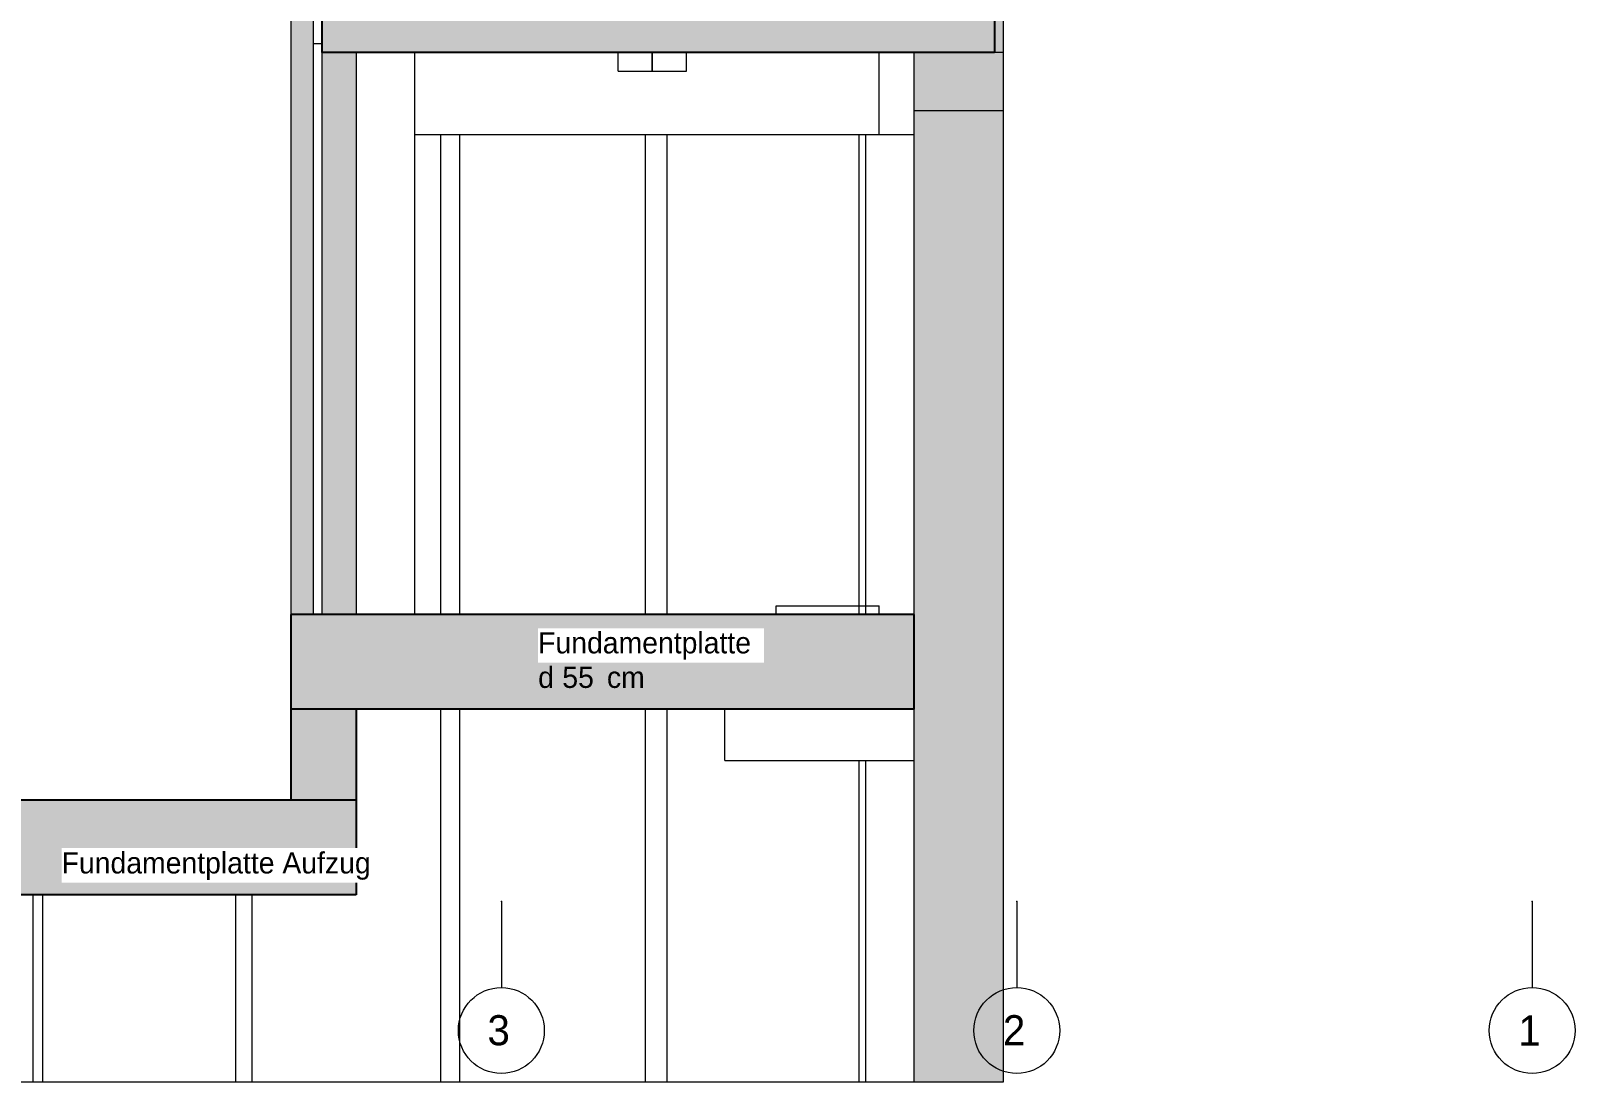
# Model space of a CAD drawing. Header units: metres. Extents: x -35.8 to 4.8, y -7.2 to 21.5.
# Drawn here: x -5.74 to 3.25, y -6.55 to -0.44 of the extents above; entities that cross this region are included whole.
import ezdxf

# ---------------------------------------------------------------- set-up
doc = ezdxf.new("R2010")
doc.units = ezdxf.units.M
doc.header["$MEASUREMENT"] = 0
doc.set_wipeout_variables(frame=1)
doc.linetypes.add('Raster', pattern=[0.004, 0.002, -0.001, 0, -0.001])
doc.linetypes.add('Wipeout_Contour', pattern=[1, 0, -1])
for name, color, linetype in [('A_Schnitt A Lift RB_1_000 Achsraster', 7, 'Continuous'), ('A_Schnitt A Lift RB_1_110 Wand Aussen', 7, 'Continuous'), ('A_Schnitt A Lift RB_1_111 Wand Aussen - Bohrpfahlwand 80', 7, 'Continuous'), ('A_Schnitt A Lift RB_1_120 Wand Innen tragend', 7, 'Continuous'), ('A_Schnitt A Lift RB_1_210 Decke', 7, 'Continuous'), ('A_Schnitt A Lift RB_1_211 Decke - Bohrpfahl Rost', 7, 'Continuous'), ('A_Schnitt A Lift RB_1_260 Fundament', 7, 'Continuous'), ('A_Schnitt A Lift RB_1_270 Deckendurchbruchsymbol', 7, 'Continuous'), ('A_Schnitt A Lift RB_1_430 Aufzug', 7, 'Continuous'), ('A_Schnitt A Lift RB_1_955-1 Polierplan Beschriftung - STB Decke', 7, 'Continuous')]:
    doc.layers.add(name, color=color, linetype=linetype)
doc.styles.add('ERSTELLTER_STIL_1', font='')
doc.styles.get('ERSTELLTER_STIL_1').set_extended_font_data('Eurostile')

msp = doc.modelspace()

# ---------------------------------------------------------------- hatches: boundary and pattern name
at = {"layer": 'A_Schnitt A Lift RB_1_111 Wand Aussen - Bohrpfahlwand 80', "linetype": 'Continuous', "lineweight": 0, "true_color": 0x000000}
for points in [[(-0.13, -0.56), (-0.08, -0.56), (-0.08, -0.31), (-0.6, -0.31), (-0.6, -0.36), (-0.13, -0.36)], [(-0.6, -0.9), (-0.6, -6.55), (-0.08, -6.55), (-0.08, -0.9)]]:
    msp.add_hatch(color=18, dxfattribs=at).paths.add_polyline_path(points)
at = {"layer": 'A_Schnitt A Lift RB_1_120 Wand Innen tragend', "linetype": 'Continuous', "lineweight": 0, "true_color": 0x000000}
for points in [[(-4.045, -3.83), (-3.845, -3.83), (-3.845, -0.56), (-4.045, -0.56)], [(-4.225, -4.91), (-3.845, -4.91), (-3.845, -4.38), (-4.225, -4.38)]]:
    msp.add_hatch(color=18, dxfattribs=at).paths.add_polyline_path(points)
at = {"layer": 'A_Schnitt A Lift RB_1_210 Decke', "linetype": 'Continuous', "lineweight": 0, "true_color": 0x000000}
msp.add_hatch(color=18, dxfattribs=at).paths.add_polyline_path([(-4.045, -0.36), (-4.045, -0.56), (-0.13, -0.56), (-0.13, -0.36)])
at = {"layer": 'A_Schnitt A Lift RB_1_211 Decke - Bohrpfahl Rost', "linetype": 'Continuous', "lineweight": 0, "true_color": 0x000000}
msp.add_hatch(color=18, dxfattribs=at).paths.add_polyline_path([(-0.08, -0.9), (-0.08, -0.56), (-0.6, -0.56), (-0.6, -0.9)])
at = {"layer": 'A_Schnitt A Lift RB_1_260 Fundament', "linetype": 'Continuous', "lineweight": 0, "true_color": 0x000000}
for points in [[(-4.225, -3.83), (-4.225, -4.38), (-0.6, -4.38), (-0.6, -3.83)], [(-3.845, -5.46), (-3.845, -4.91), (-6.225, -4.91), (-6.225, -5.46)]]:
    msp.add_hatch(color=18, dxfattribs=at).paths.add_polyline_path(points)
at = {"layer": 'A_Schnitt A Lift RB_1_430 Aufzug', "linetype": 'Continuous', "lineweight": 0, "true_color": 0x000000}
msp.add_hatch(color=18, dxfattribs=at).paths.add_polyline_path([(-4.225, -3.83), (-4.095, -3.83), (-4.095, 18.27), (-4.225, 18.27)])

# ---------------------------------------------------------------- linework, layer by layer
at = {"layer": 'A_Schnitt A Lift RB_1_000 Achsraster', "color": 5, "linetype": 'Raster', "lineweight": 0, "ltscale": 1000}
for p, q in [((-3, -5.5), (-3, -6)), ((0, -5.5), (0, -6)), ((3, -5.5), (3, -6))]:
    msp.add_line(p, q, dxfattribs=at)
at = {"layer": 'A_Schnitt A Lift RB_1_000 Achsraster', "color": 5, "linetype": 'Continuous', "lineweight": 0, "ltscale": 1000}
for centre in [(-3, -6.25), (0, -6.25), (3, -6.25)]:
    msp.add_circle(centre, 0.25, dxfattribs=at)
at = {"layer": 'A_Schnitt A Lift RB_1_000 Achsraster', "color": 5, "linetype": 'Raster', "lineweight": 0, "ltscale": 1000}
for p in [(-3, -5.5), (-3, -5.5), (0, -5.5), (0, -5.5), (3, -5.5), (3, -5.5)]:
    msp.add_point(p, dxfattribs=at)
at = {"layer": 'A_Schnitt A Lift RB_1_110 Wand Aussen', "color": 7, "linetype": 'Continuous', "lineweight": 18, "ltscale": 1000}
for q in [(-0.8, -0.56), (-3.505, -1.04)]:
    msp.add_line((-0.8, -1.04), q, dxfattribs=at)
at = {"layer": 'A_Schnitt A Lift RB_1_111 Wand Aussen - Bohrpfahlwand 80', "color": 7, "linetype": 'Continuous', "lineweight": 13, "ltscale": 1000}
for p, q in [((-0.08, -0.31), (-0.08, -0.56)), ((-0.08, -0.9), (-0.08, -6.55)), ((-0.08, -6.55), (-0.6, -6.55))]:
    msp.add_line(p, q, dxfattribs=at)
at = {"layer": 'A_Schnitt A Lift RB_1_111 Wand Aussen - Bohrpfahlwand 80', "color": 7, "linetype": 'Continuous', "lineweight": 18, "ltscale": 1000}
for p, q in [((-0.6, -0.9), (-0.6, -3.83)), ((-3.3544, -1.04), (-3.3544, -3.83)), ((-3.2443, -1.04), (-3.2443, -3.83)), ((-2.1621, -1.04), (-2.1621, -3.83)), ((-2.0364, -1.04), (-2.0364, -3.83)), ((-0.919, -1.04), (-0.919, -3.83)), ((-0.8797, -1.04), (-0.8797, -3.83)), ((-0.6, -1.04), (-0.8, -1.04)), ((-3.3544, -4.38), (-3.3544, -6.55)), ((-3.2443, -4.38), (-3.2443, -6.55)), ((-2.1621, -4.38), (-2.1621, -6.55)), ((-2.0364, -4.38), (-2.0364, -6.55)), ((-0.6, -4.38), (-0.6, -6.55)), ((-0.919, -4.68), (-0.919, -6.55)), ((-0.8797, -4.68), (-0.8797, -6.55)), ((-5.7266, -5.46), (-5.7266, -6.55)), ((-5.6713, -5.46), (-5.6713, -6.55)), ((-4.5467, -5.46), (-4.5467, -6.55)), ((-4.4522, -5.46), (-4.4522, -6.55)), ((-5.7266, -6.55), (-6.8963, -6.55)), ((-5.7001, -6.55), (-5.7266, -6.55)), ((-5.6713, -6.55), (-5.7001, -6.55)), ((-4.5467, -6.55), (-5.6713, -6.55)), ((-4.5453, -6.55), (-4.5467, -6.55)), ((-4.5001, -6.55), (-4.5453, -6.55)), ((-4.455, -6.55), (-4.5001, -6.55)), ((-4.4522, -6.55), (-4.455, -6.55)), ((-3.3544, -6.55), (-4.4522, -6.55)), ((-3.3453, -6.55), (-3.3544, -6.55)), ((-3.3001, -6.55), (-3.3453, -6.55)), ((-3.255, -6.55), (-3.3001, -6.55)), ((-3.2443, -6.55), (-3.255, -6.55)), ((-2.1621, -6.55), (-3.2443, -6.55)), ((-2.1453, -6.55), (-2.1621, -6.55)), ((-2.1001, -6.55), (-2.1453, -6.55)), ((-2.055, -6.55), (-2.1001, -6.55)), ((-2.0364, -6.55), (-2.055, -6.55)), ((-0.919, -6.55), (-2.0364, -6.55)), ((-0.9002, -6.55), (-0.919, -6.55)), ((-0.8797, -6.55), (-0.9002, -6.55)), ((-0.6, -6.55), (-0.8797, -6.55))]:
    msp.add_line(p, q, dxfattribs=at)
at = {"layer": 'A_Schnitt A Lift RB_1_120 Wand Innen tragend', "color": 7, "linetype": 'Continuous', "lineweight": 18, "ltscale": 1000}
for p, q in [((-4.045, -0.56), (-4.045, -3.83)), ((-3.845, -0.56), (-3.845, -3.83)), ((-3.505, -0.56), (-3.505, -3.83))]:
    msp.add_line(p, q, dxfattribs=at)
at = {"layer": 'A_Schnitt A Lift RB_1_120 Wand Innen tragend', "color": 7, "linetype": 'Continuous', "lineweight": 25, "ltscale": 1000}
for p, q in [((-4.225, -4.38), (-4.225, -4.91)), ((-3.845, -4.38), (-3.845, -4.91))]:
    msp.add_line(p, q, dxfattribs=at)
at = {"layer": 'A_Schnitt A Lift RB_1_210 Decke', "color": 7, "linetype": 'Continuous', "lineweight": 25, "ltscale": 1000}
for p, q in [((-4.045, -0.36), (-4.045, -0.56)), ((-0.13, -0.36), (-0.13, -0.56)), ((-3.845, -0.56), (-4.045, -0.56)), ((-0.6, -0.56), (-3.845, -0.56)), ((-0.13, -0.56), (-0.6, -0.56))]:
    msp.add_line(p, q, dxfattribs=at)
at = {"layer": 'A_Schnitt A Lift RB_1_211 Decke - Bohrpfahl Rost', "color": 7, "linetype": 'Continuous', "lineweight": 18, "ltscale": 1000}
for p, q in [((-0.6, -0.56), (-0.6, -0.9)), ((-0.08, -0.56), (-0.13, -0.56)), ((-0.08, -0.56), (-0.08, -0.9)), ((-0.08, -0.9), (-0.6, -0.9))]:
    msp.add_line(p, q, dxfattribs=at)
at = {"layer": 'A_Schnitt A Lift RB_1_260 Fundament', "color": 7, "linetype": 'Continuous', "lineweight": 25, "ltscale": 1000}
for p, q in [((-4.225, -3.83), (-4.225, -4.38)), ((-4.095, -3.83), (-4.225, -3.83)), ((-4.045, -3.83), (-4.095, -3.83)), ((-3.845, -3.83), (-4.045, -3.83)), ((-0.6, -3.83), (-3.845, -3.83)), ((-0.6, -3.83), (-0.6, -4.38)), ((-3.845, -4.38), (-4.225, -4.38)), ((-0.6, -4.38), (-3.845, -4.38)), ((-4.225, -4.91), (-5.905, -4.91)), ((-3.845, -4.91), (-4.225, -4.91)), ((-3.845, -4.91), (-3.845, -5.46)), ((-3.845, -5.46), (-6.225, -5.46))]:
    msp.add_line(p, q, dxfattribs=at)
at = {"layer": 'A_Schnitt A Lift RB_1_260 Fundament', "color": 7, "linetype": 'Continuous', "lineweight": 18, "ltscale": 1000}
for p, q in [((-3.705, -4.3819), (-3.845, -4.3847)), ((-3.705, -4.38), (-3.705, -4.3819))]:
    msp.add_line(p, q, dxfattribs=at)
at = {"layer": 'A_Schnitt A Lift RB_1_260 Fundament', "color": 7, "linetype": 'Continuous', "lineweight": 13, "ltscale": 1000}
for q in [(-1.7, -4.38), (-0.6, -4.68)]:
    msp.add_line((-1.7, -4.68), q, dxfattribs=at)
at = {"layer": 'A_Schnitt A Lift RB_1_270 Deckendurchbruchsymbol', "color": 7, "linetype": 'Continuous', "lineweight": 13, "ltscale": 1000}
for p, q in [((-4.045, -0.51), (-4.095, -0.51)), ((-2.32, -0.67), (-2.32, -0.56)), ((-2.1225, -0.67), (-2.1225, -0.56)), ((-2.12, -0.67), (-2.12, -0.56)), ((-1.9225, -0.67), (-1.9225, -0.56)), ((-2.32, -0.67), (-2.1225, -0.67)), ((-2.1225, -0.67), (-1.9225, -0.67)), ((-1.4, -3.78), (-0.8, -3.78)), ((-1.4, -3.83), (-1.4, -3.78)), ((-0.8, -3.83), (-0.8, -3.78))]:
    msp.add_line(p, q, dxfattribs=at)
at = {"layer": 'A_Schnitt A Lift RB_1_430 Aufzug', "color": 7, "linetype": 'Continuous', "lineweight": 18, "ltscale": 1000}
for p, q in [((-4.225, 18.27), (-4.225, -3.83)), ((-4.095, 18.27), (-4.095, -3.83))]:
    msp.add_line(p, q, dxfattribs=at)

# ---------------------------------------------------------------- texts
at = {"layer": 'A_Schnitt A Lift RB_1_000 Achsraster', "color": 5, "linetype": 'Continuous', "lineweight": 0, "char_height": 0.175, "attachment_point": 1, "style": 'ERSTELLTER_STIL_1'}
for s, insert in [('\\A1;{\\pql;\\pt0;\\fEurostile|b0|i0|c0|p0;\\W1.000000;3}', (-3.0805, -6.1607)), ('\\A1;{\\pql;\\pt0;\\fEurostile|b0|i0|c0|p0;\\W1.000000;2}', (-0.0805, -6.1607)), ('\\A1;{\\pql;\\pt0;\\fEurostile|b0|i0|c0|p0;\\W1.000000;1}', (2.9195, -6.1625))]:
    msp.add_mtext(s, dxfattribs=dict(at, insert=insert))

# ---------------------------------------------------------------- next in the draw order: wipeouts: each hides what was drawn before it
at = {"color": 254, "linetype": 'Wipeout_Contour', "lineweight": 0, "ltscale": 18.286628}
msp.add_wipeout([(-2.7858, -4.1103), (-1.4706, -4.1103), (-1.4706, -3.9097), (-2.7858, -3.9097)], dxfattribs=at).dxf.layer = 'A_Schnitt A Lift RB_1_955-1 Polierplan Beschriftung - STB Decke'
at = {"color": 254, "linetype": 'Wipeout_Contour', "lineweight": 0, "ltscale": 28.155786}
msp.add_wipeout([(-5.5594, -5.3891), (-3.6763, -5.3891), (-3.6763, -5.1885), (-5.5594, -5.1885)], dxfattribs=at).dxf.layer = 'A_Schnitt A Lift RB_1_955-1 Polierplan Beschriftung - STB Decke'

# ---------------------------------------------------------------- next in the draw order: texts
at = {"layer": 'A_Schnitt A Lift RB_1_955-1 Polierplan Beschriftung - STB Decke', "color": 7, "linetype": 'Continuous', "lineweight": 13, "style": 'ERSTELLTER_STIL_1'}
for s, insert, char_height, attachment_point in [('\\A1;{\\pql;\\fEurostile|b0|i0|c0|p0;\\W1.000000;Fundamentplatte}', (-2.7858, -4.0934), 0.123474, 7), ('\\A1;{\\pql;\\pt0,1;\\fEurostile|b0|i0|c0|p0;\\W1.000000;d }', (-2.7858, -4.1335), 0.123474, 1), ('\\A1;{\\pql;\\pt0,1;\\fEurostile|b0|i0|c0|p0;\\W1.000000;55\\fEurostile|b0|i0|c0|p0;\\W1.000000;\\A1{\\H.66x;\\S^  ;}\\fEurostile|b0|i0|c0|p0;\\W1.000000; cm\\fEurostile|b0|i0|c0|p0;\\W1.000000;\\A1{\\H.66x;\\S^  ;}\\fEurostile|b0|i0|c0|p0;\\W1.000000;\\fEurostile|b0|i0|c0|p0;\\W1.000000;\\fEurostile|b0|i0|c0|p0;\\W1.000000;\\fEurostile|b0|i0|c0|p0;\\W1.000000;\\fEurostile|b0|i0|c0|p0;\\W1.000000;\\fEurostile|b0|i0|c0|p0;\\W1.000000;\\fEurostile|b0|i0|c0|p0;\\W1.000000;\\A1{\\H.66x;\\S^  ;}\\fEurostile|b0|i0|c0|p0;\\W1.000000;\\fEurostile|b0|i0|c0|p0;\\W1.000000;\\A1{\\H.66x;\\S^  ;}\\fEurostile|b0|i0|c0|p0;\\W1.000000;\\fEurostile|b0|i0|c0|p0;\\W1.000000;\\fEurostile|b0|i0|c0|p0;\\W1.000000;\\fEurostile|b0|i0|c0|p0;\\W1.000000;\\fEurostile|b0|i0|c0|p0;\\W1.000000;\\fEurostile|b0|i0|c0|p0;\\W1.000000;\\fEurostile|b0|i0|c0|p0;\\W1.000000;\\A1{\\H.66x;\\S^  ;}\\fEurostile|b0|i0|c0|p0;\\W1.000000;\\fEurostile|b0|i0|c0|p0;\\W1.000000;\\A1{\\H.66x;\\S^  ;}\\fEurostile|b0|i0|c0|p0;\\W1.000000;\\fEurostile|b0|i0|c0|p0;\\W1.000000;\\fEurostile|b0|i0|c0|p0;\\W1.000000;\\fEurostile|b0|i0|c0|p0;\\W1.000000;\\fEurostile|b0|i0|c0|p0;\\W1.000000;\\fEurostile|b0|i0|c0|p0;\\W1.000000;\\fEurostile|b0|i0|c0|p0;\\W1.000000;\\A1{\\H.66x;\\S^  ;}\\fEurostile|b0|i0|c0|p0;\\W1.000000;\\fEurostile|b0|i0|c0|p0;\\W1.000000;\\A1{\\H.66x;\\S^  ;}\\fEurostile|b0|i0|c0|p0;\\W1.000000;\\fEurostile|b0|i0|c0|p0;\\W1.000000;\\fEurostile|b0|i0|c0|p0;\\W1.000000;\\fEurostile|b0|i0|c0|p0;\\W1.000000;\\fEurostile|b0|i0|c0|p0;\\W1.000000;\\fEurostile|b0|i0|c0|p0;\\W1.000000;\\fEurostile|b0|i0|c0|p0;\\W1.000000;\\A1{\\H.66x;\\S^  ;}\\fEurostile|b0|i0|c0|p0;\\W1.000000;\\fEurostile|b0|i0|c0|p0;\\W1.000000;\\A1{\\H.66x;\\S^  ;}\\fEurostile|b0|i0|c0|p0;\\W1.000000;\\fEurostile|b0|i0|c0|p0;\\W1.000000;\\fEurostile|b0|i0|c0|p0;\\W1.000000;\\fEurostile|b0|i0|c0|p0;\\W1.000000;\\fEurostile|b0|i0|c0|p0;\\W1.000000;\\fEurostile|b0|i0|c0|p0;\\W1.000000;\\fEurostile|b0|i0|c0|p0;\\W1.000000;\\A1{\\H.66x;\\S^  ;}\\fEurostile|b0|i0|c0|p0;\\W1.000000;}', (-2.6451, -4.1335), 0.12347402, 1), ('\\A1;{\\pql;\\fEurostile|b0|i0|c0|p0;\\W1.000000;Fundamentplatte Aufzug}', (-5.5594, -5.3736), 0.123474, 7)]:
    msp.add_mtext(s, dxfattribs=dict(at, insert=insert, char_height=char_height, attachment_point=attachment_point))

doc.saveas('drawing.dxf')
